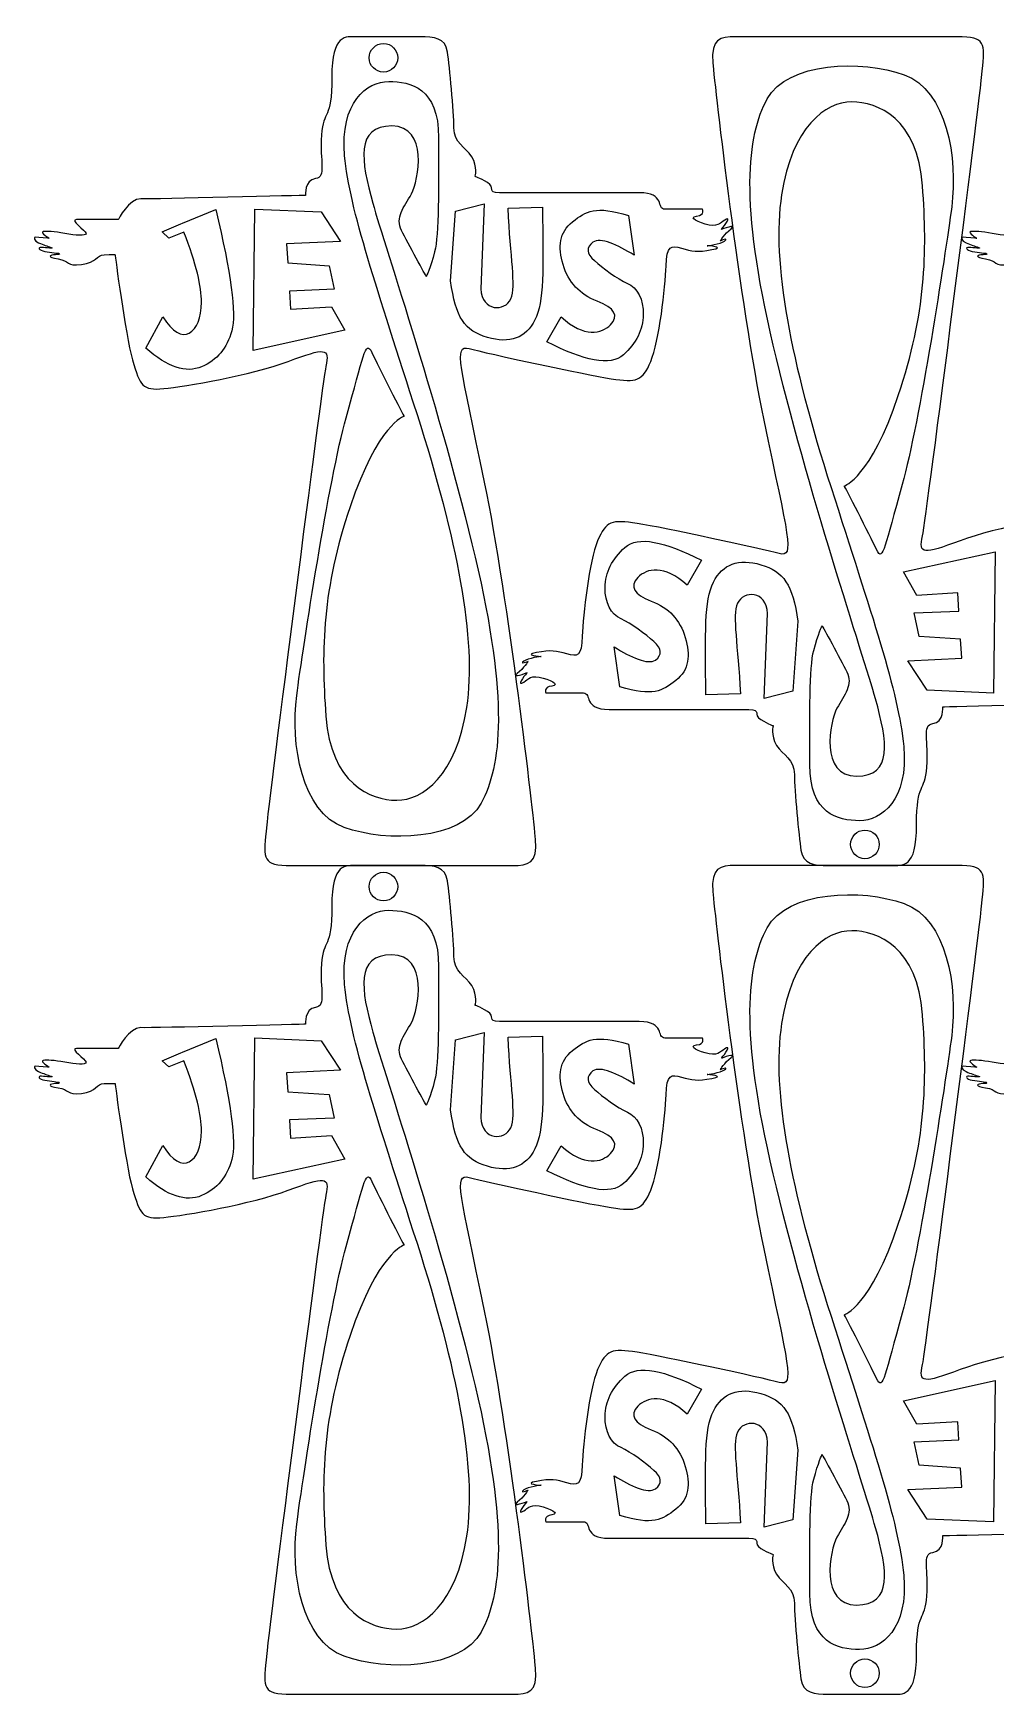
# Model space of a CAD drawing. Extents: x -1 to 3385, y 281 to 1704.
# Drawn here: x -1 to 821, y 281 to 1704 of the extents above; entities that cross this region are included whole.
import ezdxf

# ---------------------------------------------------------------- set-up
doc = ezdxf.new("R2010")
doc.units = 0
doc.layers.add('H0108_Printing_16_01', color=7, linetype='CONTINUOUS')

msp = doc.modelspace()

# ---------------------------------------------------------------- linework, layer by layer
at = {"layer": 'H0108_Printing_16_01', "color": 1}
for points in [[(329.476492, 1700.610557), (275.836493, 1700.610557)], [(788.42708, 1700.664857), (599.633085, 1700.664857)], [(516.862487, 1567.274561), (397.47649, 1567.274561)], [(125.313497, 1540.637561), (126.728497, 1541.215561), (126.728497, 1541.215561), (155.157496, 1552.841561)], [(355.810491, 1491.949563), (359.871491, 1551.567561), (384.54649, 1557.882561), (381.61749, 1485.208563)], [(404.81549, 1554.063561), (434.191489, 1554.919561)], [(570.924486, 1553.194561), (538.825487, 1553.194561)], [(71.837498, 1544.323561), (36.359499, 1544.323561)], [(127.997497, 1533.707562), (115.213497, 1528.593562), (109.364497, 1533.792562), (125.322497, 1540.614561)], [(507.852487, 1547.843561), (512.503487, 1513.887562)], [(95.478498, 1434.417564), (109.842497, 1461.241563)], [(438.078489, 1439.791564), (450.130489, 1461.112563)], [(570.012086, 1253.126869), (557.960086, 1231.805869)], [(652.280084, 1200.96887), (648.219084, 1141.350871), (623.544084, 1135.035872), (626.473084, 1207.70987)], [(500.238087, 1145.074871), (495.587088, 1179.030871)], [(437.166089, 1139.723872), (469.265088, 1139.723872)], [(603.275085, 1138.854872), (573.899086, 1137.998872)], [(491.228088, 1125.643872), (610.614085, 1125.643872)], [(219.662495, 992.253575), (408.45749, 992.253575)], [(329.476492, 992.199175), (275.836493, 992.199175)], [(788.42708, 992.253475), (599.633085, 992.253475)], [(678.614083, 992.307875), (732.254082, 992.307875)], [(516.862487, 858.863179), (397.47649, 858.863179)], [(125.313497, 832.226179), (126.728497, 832.804179), (126.728497, 832.804179), (155.157496, 844.430179)], [(355.810491, 783.53818), (359.871491, 843.156179), (384.54649, 849.471179), (381.61749, 776.797181)], [(404.81549, 845.652179), (434.191489, 846.508179)], [(507.852487, 839.432179), (512.503487, 805.47618)], [(570.924486, 844.783179), (538.825487, 844.783179)], [(71.837498, 835.913179), (36.359499, 835.913179)], [(127.997497, 825.296179), (115.213497, 820.182179), (109.364497, 825.381179), (125.322497, 832.203179)], [(95.478498, 726.006182), (109.842497, 752.830181)], [(438.078489, 731.380182), (450.130489, 752.701181)], [(570.012086, 544.715486), (557.960086, 523.394487)], [(652.280084, 492.557488), (648.219084, 432.939489), (623.544084, 426.624489), (626.473084, 499.298488)], [(500.238087, 436.663489), (495.587088, 470.619488)], [(437.166089, 431.312489), (469.265088, 431.312489)], [(603.275085, 430.443489), (573.899086, 429.587489)], [(491.228088, 417.23249), (610.614085, 417.23249)], [(219.662495, 283.842193), (408.45749, 283.842193)], [(678.614083, 283.896493), (732.254082, 283.896493)]]:
    msp.add_lwpolyline(points, dxfattribs=at)
for points in [[(298.428493, 1694.842558)], [(187.168495, 1432.525564), (188.681495, 1553.330561), (245.143494, 1550.926561), (261.627493, 1525.654562), (215.617495, 1523.558562), (216.635495, 1507.261562), (252.051494, 1504.829562), (256.454494, 1484.819563), (218.138495, 1483.203563), (219.108495, 1467.682563), (254.152494, 1469.872563), (265.557493, 1449.740564)], [(587.045485, 1535.896562)], [(427.770489, 1458.558564)], [(168.874496, 1449.273564)], [(631.310084, 1437.090864)], [(503.347487, 1428.728564)], [(376.780491, 1255.827569)], [(504.743087, 1264.189868)], [(820.922079, 1260.392868), (819.40908, 1139.587872), (762.947081, 1141.991871), (746.463081, 1167.263871), (792.47308, 1169.359871), (791.45508, 1185.65687), (756.039081, 1188.08887), (751.636081, 1208.09887), (789.95208, 1209.71487), (788.98208, 1225.235869), (753.938081, 1223.045869), (742.533081, 1243.177869)], [(580.320085, 1234.359869)], [(421.045089, 1157.021871)], [(709.662082, 998.075875)], [(298.428493, 986.431175)], [(187.168495, 724.114182), (188.681495, 844.919179), (245.143494, 842.515179), (261.627493, 817.24318), (215.617495, 815.14718), (216.635495, 798.85018), (252.051494, 796.41818), (256.454494, 776.408181), (218.138495, 774.792181), (219.108495, 759.271181), (254.152494, 761.461181), (265.557493, 741.329181)], [(587.045485, 827.485179)], [(168.874496, 740.862181)], [(427.770489, 750.147181)], [(631.310084, 728.678482)], [(503.347487, 720.317182)], [(504.743087, 555.778486)], [(376.780491, 547.417186)], [(820.922079, 551.981486), (819.40908, 431.176489), (762.947081, 433.580489), (746.463081, 458.852489), (792.47308, 460.948488), (791.45508, 477.245488), (756.039081, 479.677488), (751.636081, 499.687488), (789.95208, 501.303487), (788.98208, 516.824487), (753.938081, 514.634487), (742.533081, 534.766487)], [(580.320085, 525.948487)], [(421.045089, 448.610489)], [(709.662082, 289.664493)]]:
    msp.add_lwpolyline(points, close=True, dxfattribs=at)
for points in [[(275.836493, 1700.610557), (266.122493, 1700.610557), (254.296494, 1703.567557), (254.296494, 1665.973558)], [(286.208493, 1682.622558), (286.208493, 1689.371558), (291.679493, 1694.842558), (298.428493, 1694.842558)], [(298.428493, 1694.842558), (305.177492, 1694.842558), (310.647492, 1689.371558), (310.647492, 1682.622558)], [(353.128491, 1687.515558), (351.439491, 1699.765558), (341.724491, 1700.610557), (329.476492, 1700.610557)], [(599.633085, 1700.664857), (585.695085, 1700.664857), (578.093086, 1698.975858), (579.782086, 1678.277858)], [(809.96808, 1671.519858), (812.08008, 1695.173858), (813.34708, 1700.664857), (788.42708, 1700.664857)], [(298.428493, 1670.401558), (291.679493, 1670.401558), (286.208493, 1675.873558), (286.208493, 1682.622558)], [(310.647492, 1682.622558), (310.647492, 1675.873558), (305.177492, 1670.401558), (298.428493, 1670.401558)], [(358.619491, 1622.889559), (358.619491, 1636.406559), (354.817491, 1675.266558), (353.128491, 1687.515558)], [(626.242084, 1647.442859), (643.558084, 1679.122858), (706.912082, 1681.234858), (743.235081, 1668.140858)], [(254.296494, 1665.973558), (254.296494, 1628.380559), (247.116494, 1638.940559), (245.426494, 1616.55356)], [(579.782086, 1678.277858), (581.472085, 1657.580859), (602.589085, 1472.993863), (623.285084, 1372.885866)], [(743.235081, 1668.140858), (779.558081, 1655.045859), (789.27208, 1596.75586), (783.78108, 1555.360861)], [(758.862081, 1274.045868), (762.241081, 1290.096868), (807.85608, 1647.865859), (809.96808, 1671.519858)], [(265.277493, 1598.81256), (261.054493, 1644.431559), (284.360493, 1662.379558), (302.944492, 1662.379558)], [(302.944492, 1662.379558), (321.528492, 1662.379558), (345.525491, 1656.681559), (345.525491, 1614.44156)], [(631.310084, 1437.090864), (602.589085, 1559.162861), (608.925085, 1615.76386), (626.242084, 1647.442859)], [(698.358083, 1644.908859), (676.080083, 1644.908859), (647.360084, 1623.788859), (638.490084, 1565.498861)], [(758.862081, 1573.101861), (754.639081, 1630.969859), (720.636082, 1644.908859), (698.358083, 1644.908859)], [(305.624492, 1624.326559), (274.369493, 1624.326559), (279.215493, 1594.58956), (289.352493, 1558.263561)], [(322.296492, 1566.288561), (328.631492, 1577.693561), (336.878492, 1624.326559), (305.624492, 1624.326559)], [(373.824491, 1597.96856), (368.333491, 1606.83856), (358.619491, 1609.37256), (358.619491, 1622.889559)], [(245.426494, 1616.55356), (243.737494, 1594.16656), (250.072494, 1580.65056), (240.358494, 1579.382561)], [(345.525491, 1614.44156), (345.525491, 1572.202561), (345.948491, 1531.229562), (342.147491, 1516.868562)], [(327.364492, 1377.477566), (293.153493, 1484.343563), (269.501493, 1553.194561), (265.277493, 1598.81256)], [(376.780491, 1581.07256), (376.780491, 1581.07256), (379.314491, 1589.09756), (373.824491, 1597.96856)], [(240.358494, 1579.382561), (230.644494, 1578.115561), (231.911494, 1565.021561), (231.911494, 1565.021561)], [(387.33949, 1576.003561), (380.15949, 1580.22756), (376.780491, 1581.07256), (376.780491, 1581.07256)], [(231.911494, 1565.021561), (231.911494, 1565.021561), (101.402497, 1561.642561), (91.265498, 1562.064561)], [(313.849492, 1535.031562), (308.358492, 1546.013561), (315.960492, 1554.883561), (322.296492, 1566.288561)], [(397.47649, 1567.274561), (386.21349, 1567.274561), (394.51949, 1571.779561), (387.33949, 1576.003561)], [(538.825487, 1553.194561), (531.504487, 1553.194561), (539.388487, 1567.274561), (516.862487, 1567.274561)], [(638.490084, 1565.498861), (629.620084, 1507.207862), (646.515084, 1422.306864), (680.726083, 1315.440867)], [(738.167082, 1394.005865), (761.819081, 1464.545863), (763.086081, 1515.233862), (758.862081, 1573.101861)], [(91.265498, 1562.064561), (81.129498, 1562.486561), (71.837498, 1544.323561), (71.837498, 1544.323561)], [(155.157496, 1552.841561), (168.240496, 1498.589563), (172.813496, 1464.066563), (168.874496, 1449.273564)], [(289.352493, 1558.263561), (299.488493, 1521.936562), (348.060491, 1377.900566), (376.780491, 1255.827569)], [(407.19849, 1476.572563), (411.95249, 1487.525563), (406.77449, 1512.001562), (404.81549, 1554.063561)], [(434.191489, 1554.919561), (434.943489, 1501.272562), (435.616489, 1474.147563), (427.770489, 1458.558564)], [(459.985489, 1542.493561), (471.551488, 1551.599561), (479.544488, 1556.515561), (507.852487, 1547.843561)], [(565.856486, 1547.280561), (573.459486, 1548.125561), (570.924486, 1553.194561), (570.924486, 1553.194561)], [(783.78108, 1555.360861), (778.291081, 1513.965862), (756.328081, 1370.351866), (741.546081, 1317.974867)], [(36.359499, 1544.323561), (29.601499, 1544.323561), (44.384499, 1535.031562), (44.384499, 1532.496562)], [(125.322497, 1540.614561), (125.319497, 1540.622561), (125.316497, 1540.629561), (125.313497, 1540.637561)], [(451.857489, 1505.849562), (447.437489, 1520.964562), (448.420489, 1533.386562), (459.985489, 1542.493561)], [(576.556486, 1539.677562), (567.827486, 1541.367561), (558.254486, 1546.436561), (565.856486, 1547.280561)], [(591.479485, 1544.746561), (586.974485, 1542.775561), (585.285485, 1537.988562), (576.556486, 1539.677562)], [(586.129485, 1526.160562), (586.129485, 1526.160562), (589.763485, 1532.033562), (595.394485, 1536.539562)], [(587.045485, 1535.896562), (587.045485, 1535.896562), (595.984485, 1546.717561), (591.479485, 1544.746561)], [(595.394485, 1536.539562), (601.026485, 1541.044561), (587.045485, 1535.896562), (587.045485, 1535.896562)], [(1.3035, 1529.258562), (-0.6675, 1529.821562), (-0.3865, 1526.160562), (3.8375, 1524.471562)], [(12.9475, 1528.359562), (12.9475, 1528.359562), (3.2745, 1528.695562), (1.3035, 1529.258562)], [(3.8375, 1524.471562), (8.0615, 1522.781562), (11.1585, 1521.655562), (14.5375, 1520.529562)], [(7.7795, 1534.045562), (4.6825, 1533.482562), (12.9475, 1528.359562), (12.9475, 1528.359562)], [(26.222499, 1532.496562), (16.9305, 1534.186562), (10.8765, 1534.608562), (7.7795, 1534.045562)], [(44.384499, 1532.496562), (44.384499, 1529.962562), (35.514499, 1530.807562), (26.222499, 1532.496562)], [(142.942496, 1473.807563), (143.264496, 1486.663563), (138.280497, 1506.634562), (127.997497, 1533.707562)], [(334.967492, 1495.748563), (334.967492, 1495.748563), (319.339492, 1524.049562), (313.849492, 1535.031562)], [(477.404488, 1525.034562), (471.356488, 1520.583562), (471.758488, 1515.322562), (478.612488, 1509.249562)], [(512.503487, 1513.887562), (498.536488, 1522.651562), (483.449488, 1529.484562), (477.404488, 1525.034562)], [(539.811487, 1504.618562), (540.233486, 1522.359562), (544.034486, 1522.359562), (552.904486, 1519.825562)], [(574.866486, 1521.936562), (574.866486, 1521.936562), (586.275485, 1523.459562), (589.706485, 1525.987562)], [(589.706485, 1525.987562), (594.108485, 1529.231562), (586.129485, 1526.160562), (586.129485, 1526.160562)], [(793.54048, 1529.258562), (791.56948, 1529.821562), (791.85048, 1526.160562), (796.07448, 1524.471562)], [(805.18448, 1528.359562), (805.18448, 1528.359562), (795.51148, 1528.695562), (793.54048, 1529.258562)], [(796.07448, 1524.471562), (800.29848, 1522.781562), (803.39548, 1521.655562), (806.77448, 1520.529562)], [(800.01648, 1534.045562), (796.91948, 1533.482562), (805.18448, 1528.359562), (805.18448, 1528.359562)], [(818.45948, 1532.496562), (809.16748, 1534.186562), (803.11348, 1534.608562), (800.01648, 1534.045562)], [(836.621479, 1532.496562), (836.621479, 1529.962562), (827.751479, 1530.807562), (818.45948, 1532.496562)], [(6.3715, 1520.529562), (2.7115, 1520.810562), (3.8375, 1517.994562), (9.1875, 1517.149562)], [(14.5375, 1520.529562), (17.9165, 1519.402562), (10.0325, 1520.247562), (6.3715, 1520.529562)], [(9.1875, 1517.149562), (14.5375, 1516.305562), (21.013499, 1515.460562), (21.013499, 1515.460562)], [(18.3335, 1514.230562), (13.2655, 1514.230562), (10.3825, 1512.126562), (20.518499, 1510.718562)], [(21.013499, 1515.460562), (21.013499, 1515.460562), (23.401499, 1514.230562), (18.3335, 1514.230562)], [(20.518499, 1510.718562), (30.655499, 1509.310562), (27.208499, 1504.196562), (40.441499, 1505.886562)], [(40.441499, 1505.886562), (53.675499, 1507.575562), (53.112499, 1514.052562), (59.870499, 1514.333562)], [(59.870499, 1514.333562), (66.628498, 1514.615562), (69.162498, 1514.333562), (69.162498, 1514.333562)], [(69.162498, 1514.333562), (69.162498, 1514.333562), (77.750498, 1446.750564), (84.085498, 1424.363564)], [(342.147491, 1516.868562), (338.345492, 1502.506562), (334.967492, 1495.748563), (334.967492, 1495.748563)], [(478.612488, 1509.249562), (485.462488, 1503.174562), (498.232488, 1493.587563), (506.762487, 1489.839563)], [(552.904486, 1519.825562), (561.773486, 1517.290562), (566.496486, 1516.279562), (578.972486, 1518.647562)], [(578.972486, 1518.647562), (591.541485, 1521.033562), (574.866486, 1521.936562), (574.866486, 1521.936562)], [(798.60848, 1520.529562), (794.94848, 1520.810562), (796.07448, 1517.994562), (801.42448, 1517.149562)], [(806.77448, 1520.529562), (810.15348, 1519.402562), (802.26948, 1520.247562), (798.60848, 1520.529562)], [(801.42448, 1517.149562), (806.77448, 1516.305562), (813.25048, 1515.460562), (813.25048, 1515.460562)], [(810.57048, 1514.230562), (805.50248, 1514.230562), (802.61948, 1512.126562), (812.75548, 1510.718562)], [(813.25048, 1515.460562), (813.25048, 1515.460562), (815.63848, 1514.230562), (810.57048, 1514.230562)], [(812.75548, 1510.718562), (822.892479, 1509.310562), (819.44548, 1504.196562), (832.678479, 1505.886562)], [(480.956488, 1474.618563), (465.977488, 1480.323563), (456.275489, 1490.733563), (451.857489, 1505.849562)], [(526.718487, 1423.096564), (533.898487, 1439.992564), (539.388487, 1486.878563), (539.811487, 1504.618562)], [(387.19049, 1443.602564), (367.986491, 1449.219564), (359.885491, 1460.490563), (355.810491, 1491.949563)], [(381.61749, 1485.208563), (382.49049, 1465.342563), (402.44449, 1465.618563), (407.19849, 1476.572563)], [(506.762487, 1489.839563), (515.293487, 1486.090563), (520.631487, 1476.102563), (520.347487, 1463.114563)], [(132.560497, 1447.391564), (139.132497, 1451.071564), (142.593496, 1459.876564), (142.942496, 1473.807563)], [(492.306488, 1454.465564), (499.720488, 1462.194563), (495.935488, 1468.913563), (480.956488, 1474.618563)], [(109.842497, 1461.241563), (118.416497, 1448.327564), (125.989497, 1443.710564), (132.560497, 1447.391564)], [(427.770489, 1458.558564), (419.92049, 1442.970564), (406.39349, 1437.986564), (387.19049, 1443.602564)], [(450.130489, 1461.112563), (470.068488, 1443.033564), (484.892488, 1446.733564), (492.306488, 1454.465564)], [(520.347487, 1463.114563), (520.062487, 1450.125564), (514.396487, 1438.663564), (503.347487, 1428.728564)], [(168.874496, 1449.273564), (164.935496, 1434.479564), (156.342496, 1424.236564), (143.095496, 1418.540565)], [(266.544493, 1374.943566), (281.327493, 1427.320564), (283.016493, 1442.526564), (288.507493, 1430.699564)], [(384.80549, 1320.032567), (364.109491, 1420.139564), (357.774491, 1437.880564), (371.712491, 1434.078564)], [(503.347487, 1428.728564), (492.299488, 1418.793565), (469.732488, 1423.559564), (438.078489, 1439.791564)], [(718.738082, 1134.654872), (708.602082, 1170.981871), (660.030083, 1315.017867), (631.310084, 1437.090864)], [(84.085498, 1424.363564), (90.421498, 1401.976565), (92.532498, 1398.175565), (110.694497, 1399.864565)], [(143.095496, 1418.540565), (129.848497, 1412.845565), (113.976497, 1418.137565), (95.478498, 1434.417564)], [(110.694497, 1399.864565), (128.855497, 1401.554565), (185.451495, 1411.269565), (217.128495, 1423.096564)], [(217.128495, 1423.096564), (248.805494, 1434.923564), (252.607494, 1434.923564), (249.228494, 1418.872565)], [(288.507493, 1430.699564), (293.998493, 1418.872565), (315.960492, 1376.210566), (315.960492, 1376.210566)], [(371.712491, 1434.078564), (385.65049, 1430.277564), (470.966488, 1411.691565), (492.929488, 1408.312565)], [(492.929488, 1408.312565), (514.891487, 1404.933565), (519.537487, 1406.200565), (526.718487, 1423.096564)], [(249.228494, 1418.872565), (245.849494, 1402.821565), (200.234495, 1045.052574), (198.122495, 1021.398574)], [(692.130083, 1316.707867), (692.130083, 1316.707867), (714.515082, 1323.465867), (738.167082, 1394.005865)], [(224.309494, 1137.557572), (229.799494, 1178.952571), (251.762494, 1322.566567), (266.544493, 1374.943566)], [(315.960492, 1376.210566), (315.960492, 1376.210566), (293.575493, 1369.452566), (269.923493, 1298.912568)], [(369.600491, 1127.419572), (378.470491, 1185.71057), (361.575491, 1270.611568), (327.364492, 1377.477566)], [(623.285084, 1372.885866), (643.981084, 1272.778868), (650.316084, 1255.037869), (636.378084, 1258.839869)], [(428.308489, 1014.640575), (426.618489, 1035.337574), (405.50149, 1219.92457), (384.80549, 1320.032567)], [(680.726083, 1315.440867), (714.937082, 1208.57487), (738.589082, 1139.723872), (742.813081, 1094.105873)], [(719.583082, 1262.218868), (714.092082, 1274.045868), (692.130083, 1316.707867), (692.130083, 1316.707867)], [(741.546081, 1317.974867), (726.763082, 1265.597868), (725.074082, 1250.391869), (719.583082, 1262.218868)], [(269.923493, 1298.912568), (246.271494, 1228.372569), (245.004494, 1177.684571), (249.228494, 1119.816572)], [(515.161087, 1284.605868), (493.199088, 1287.984868), (488.553088, 1286.717868), (481.372088, 1269.821868)], [(636.378084, 1258.839869), (622.440084, 1262.640868), (537.124087, 1281.226868), (515.161087, 1284.605868)], [(897.396078, 1293.053868), (879.235078, 1291.363868), (822.638079, 1281.648868), (790.96208, 1269.821868)], [(481.372088, 1269.821868), (474.192088, 1252.925869), (468.702088, 1206.03987), (468.279088, 1188.29987)], [(504.743087, 1264.189868), (515.791087, 1274.124868), (538.358087, 1269.358868), (570.012086, 1253.126869)], [(790.96208, 1269.821868), (759.285081, 1257.994869), (755.483081, 1257.994869), (758.862081, 1274.045868)], [(376.780491, 1255.827569), (405.50149, 1133.755572), (399.16549, 1077.154573), (381.84849, 1045.475574)], [(487.743088, 1229.803869), (488.028088, 1242.792869), (493.694088, 1254.254869), (504.743087, 1264.189868)], [(580.320085, 1234.359869), (588.170085, 1249.947869), (601.697085, 1254.931869), (620.900084, 1249.315869)], [(515.784087, 1238.452869), (508.370087, 1230.723869), (512.155087, 1224.004869), (527.134087, 1218.29987)], [(557.960086, 1231.805869), (538.022087, 1249.884869), (523.198087, 1246.184869), (515.784087, 1238.452869)], [(620.900084, 1249.315869), (640.104084, 1243.698869), (648.205084, 1232.427869), (652.280084, 1200.96887)], [(501.328087, 1203.07887), (492.797088, 1206.82787), (487.459088, 1216.81587), (487.743088, 1229.803869)], [(573.899086, 1137.998872), (573.147086, 1191.64587), (572.474086, 1218.77087), (580.320085, 1234.359869)], [(626.473084, 1207.70987), (625.600084, 1227.575869), (605.646085, 1227.299869), (600.892085, 1216.34587)], [(527.134087, 1218.29987), (542.113086, 1212.59487), (551.815086, 1202.18487), (556.233086, 1187.06887)], [(600.892085, 1216.34587), (596.138085, 1205.39287), (601.316085, 1180.91687), (603.275085, 1138.854872)], [(529.478087, 1183.66887), (522.628087, 1189.74387), (509.858087, 1199.33087), (501.328087, 1203.07887)], [(665.943083, 1176.049871), (669.744083, 1190.41187), (673.124083, 1197.16987), (673.124083, 1197.16987)], [(673.124083, 1197.16987), (673.124083, 1197.16987), (688.751083, 1168.868871), (694.241083, 1157.886871)], [(468.279088, 1188.29987), (467.857088, 1170.558871), (464.056088, 1170.558871), (455.186089, 1173.092871)], [(530.686087, 1167.883871), (536.734087, 1172.334871), (536.332087, 1177.595871), (529.478087, 1183.66887)], [(556.233086, 1187.06887), (560.653086, 1171.953871), (559.670086, 1159.531871), (548.105086, 1150.424871)], [(421.961089, 1166.757871), (421.961089, 1166.757871), (418.32709, 1160.884871), (412.69609, 1156.378871)], [(418.38409, 1166.930871), (413.98209, 1163.686871), (421.961089, 1166.757871), (421.961089, 1166.757871)], [(429.118089, 1174.270871), (416.54909, 1171.884871), (433.224089, 1170.981871), (433.224089, 1170.981871)], [(433.224089, 1170.981871), (433.224089, 1170.981871), (421.815089, 1169.458871), (418.38409, 1166.930871)], [(455.186089, 1173.092871), (446.317089, 1175.627871), (441.594089, 1176.638871), (429.118089, 1174.270871)], [(495.587088, 1179.030871), (509.554087, 1170.266871), (524.641087, 1163.433871), (530.686087, 1167.883871)], [(662.565083, 1078.476873), (662.565083, 1120.715872), (662.142083, 1161.688871), (665.943083, 1176.049871)], [(412.69609, 1156.378871), (407.06409, 1151.873871), (421.045089, 1157.021871), (421.045089, 1157.021871)], [(421.045089, 1157.021871), (421.045089, 1157.021871), (412.10609, 1146.200871), (416.61109, 1148.171871)], [(416.61109, 1148.171871), (421.116089, 1150.142871), (422.805089, 1154.929871), (431.534089, 1153.240871)], [(431.534089, 1153.240871), (440.263089, 1151.550871), (449.836089, 1146.481871), (442.234089, 1145.637871)], [(694.241083, 1157.886871), (699.732083, 1146.904871), (692.130083, 1138.034872), (685.794083, 1126.629872)], [(442.234089, 1145.637871), (434.631089, 1144.792871), (437.166089, 1139.723872), (437.166089, 1139.723872)], [(469.265088, 1139.723872), (476.586088, 1139.723872), (468.702088, 1125.643872), (491.228088, 1125.643872)], [(548.105086, 1150.424871), (536.539087, 1141.318871), (528.546087, 1136.402872), (500.238087, 1145.074871)], [(264.855493, 1024.777574), (228.532494, 1037.872574), (218.818495, 1096.162573), (224.309494, 1137.557572)], [(309.732492, 1048.009574), (332.010492, 1048.009574), (360.730491, 1069.129573), (369.600491, 1127.419572)], [(610.614085, 1125.643872), (621.877084, 1125.643872), (613.571085, 1121.138872), (620.751084, 1116.914872)], [(685.794083, 1126.629872), (679.459083, 1115.224872), (671.212083, 1068.591873), (702.466082, 1068.591873)], [(702.466082, 1068.591873), (733.721082, 1068.591873), (728.875082, 1098.328873), (718.738082, 1134.654872)], [(767.732081, 1113.535872), (777.446081, 1114.802872), (776.179081, 1127.896872), (776.179081, 1127.896872)], [(776.179081, 1127.896872), (776.179081, 1127.896872), (906.688077, 1131.275872), (916.825077, 1130.853872)], [(249.228494, 1119.816572), (253.451494, 1061.948573), (287.454493, 1048.009574), (309.732492, 1048.009574)], [(620.751084, 1116.914872), (627.931084, 1112.690872), (631.310084, 1111.845872), (631.310084, 1111.845872)], [(631.310084, 1111.845872), (631.310084, 1111.845872), (628.776084, 1103.820872), (634.266084, 1094.949873)], [(762.664081, 1076.364873), (764.353081, 1098.751873), (758.018081, 1112.267872), (767.732081, 1113.535872)], [(634.266084, 1094.949873), (639.757084, 1086.079873), (649.471084, 1083.545873), (649.471084, 1070.028873)], [(742.813081, 1094.105873), (747.036081, 1048.486874), (723.730082, 1030.538874), (705.146082, 1030.538874)], [(649.471084, 1070.028873), (649.471084, 1056.511874), (653.273084, 1017.651875), (654.962084, 1005.402875)], [(705.146082, 1030.538874), (686.562083, 1030.538874), (662.565083, 1036.236874), (662.565083, 1078.476873)], [(753.794081, 1026.944874), (753.794081, 1064.537873), (760.974081, 1053.977874), (762.664081, 1076.364873)], [(381.84849, 1045.475574), (364.532491, 1013.795575), (301.178492, 1011.683575), (264.855493, 1024.777574)], [(732.254082, 992.307875), (741.968081, 992.307875), (753.794081, 989.350875), (753.794081, 1026.944874)], [(198.122495, 1021.398574), (196.010495, 997.744575), (194.743495, 992.253575), (219.662495, 992.253575)], [(408.45749, 992.253575), (422.395489, 992.253575), (429.997489, 993.943575), (428.308489, 1014.640575)], [(697.443083, 1010.295875), (697.443083, 1017.044875), (702.914082, 1022.515874), (709.662082, 1022.515874)], [(709.662082, 998.075875), (702.914082, 998.075875), (697.443083, 1003.546875), (697.443083, 1010.295875)], [(709.662082, 1022.515874), (716.411082, 1022.515874), (721.882082, 1017.044875), (721.882082, 1010.295875)], [(721.882082, 1010.295875), (721.882082, 1003.546875), (716.411082, 998.075875), (709.662082, 998.075875)], [(654.962084, 1005.402875), (656.651084, 993.152875), (666.366083, 992.307875), (678.614083, 992.307875)], [(275.836493, 992.199175), (266.122493, 992.199175), (254.296494, 995.156175), (254.296494, 957.562176)], [(286.208493, 974.211176), (286.208493, 980.960175), (291.679493, 986.431175), (298.428493, 986.431175)], [(298.428493, 986.431175), (305.177492, 986.431175), (310.647492, 980.960175), (310.647492, 974.211176)], [(353.128491, 979.104176), (351.439491, 991.354175), (341.724491, 992.199175), (329.476492, 992.199175)], [(599.633085, 992.253475), (585.695085, 992.253475), (578.093086, 990.563475), (579.782086, 969.866476)], [(809.96808, 963.108476), (812.08008, 986.762475), (813.34708, 992.253475), (788.42708, 992.253475)], [(298.428493, 961.991176), (291.679493, 961.991176), (286.208493, 967.462176), (286.208493, 974.211176)], [(310.647492, 974.211176), (310.647492, 967.462176), (305.177492, 961.991176), (298.428493, 961.991176)], [(358.619491, 914.478177), (358.619491, 927.995177), (354.817491, 966.855176), (353.128491, 979.104176)], [(579.782086, 969.866476), (581.472085, 949.169476), (602.589085, 764.582481), (623.285084, 664.474483)], [(626.242084, 939.031477), (643.558084, 970.711476), (706.912082, 972.823476), (743.235081, 959.729476)], [(254.296494, 957.562176), (254.296494, 919.969177), (247.116494, 930.529177), (245.426494, 908.142177)], [(265.277493, 890.401178), (261.054493, 936.020177), (284.360493, 953.968176), (302.944492, 953.968176)], [(302.944492, 953.968176), (321.528492, 953.968176), (345.525491, 948.270176), (345.525491, 906.030177)], [(743.235081, 959.729476), (779.558081, 946.634476), (789.27208, 888.344478), (783.78108, 846.949479)], [(758.862081, 565.634486), (762.241081, 581.685485), (807.85608, 939.454477), (809.96808, 963.108476)], [(631.310084, 728.678482), (602.589085, 850.751479), (608.925085, 907.352477), (626.242084, 939.031477)], [(698.358083, 936.497477), (676.080083, 936.497477), (647.360084, 915.377477), (638.490084, 857.087479)], [(758.862081, 864.690478), (754.639081, 922.558477), (720.636082, 936.497477), (698.358083, 936.497477)], [(305.624492, 915.915177), (274.369493, 915.915177), (279.215493, 886.178178), (289.352493, 849.852179)], [(322.296492, 857.877179), (328.631492, 869.282178), (336.878492, 915.915177), (305.624492, 915.915177)], [(373.824491, 889.557178), (368.333491, 898.427178), (358.619491, 900.961177), (358.619491, 914.478177)], [(245.426494, 908.142177), (243.737494, 885.755178), (250.072494, 872.238178), (240.358494, 870.971178)], [(345.525491, 906.030177), (345.525491, 863.791178), (345.948491, 822.818179), (342.147491, 808.45718)], [(327.364492, 669.066183), (293.153493, 775.932181), (269.501493, 844.783179), (265.277493, 890.401178)], [(376.780491, 872.661178), (376.780491, 872.661178), (379.314491, 880.686178), (373.824491, 889.557178)], [(240.358494, 870.971178), (230.644494, 869.704178), (231.911494, 856.610179), (231.911494, 856.610179)], [(387.33949, 867.592178), (380.15949, 871.816178), (376.780491, 872.661178), (376.780491, 872.661178)], [(91.265498, 853.653179), (81.129498, 854.075179), (71.837498, 835.913179), (71.837498, 835.913179)], [(231.911494, 856.610179), (231.911494, 856.610179), (101.402497, 853.231179), (91.265498, 853.653179)], [(313.849492, 826.620179), (308.358492, 837.602179), (315.960492, 846.472179), (322.296492, 857.877179)], [(397.47649, 858.863179), (386.21349, 858.863179), (394.51949, 863.368178), (387.33949, 867.592178)], [(538.825487, 844.783179), (531.504487, 844.783179), (539.388487, 858.863179), (516.862487, 858.863179)], [(638.490084, 857.087479), (629.620084, 798.79648), (646.515084, 713.895482), (680.726083, 607.029485)], [(738.167082, 685.594483), (761.819081, 756.134481), (763.086081, 806.82248), (758.862081, 864.690478)], [(155.157496, 844.430179), (168.240496, 790.17818), (172.813496, 755.655181), (168.874496, 740.862181)], [(289.352493, 849.852179), (299.488493, 813.52618), (348.060491, 669.489183), (376.780491, 547.417186)], [(407.19849, 768.161181), (411.95249, 779.114181), (406.77449, 803.59018), (404.81549, 845.652179)], [(434.191489, 846.508179), (434.943489, 792.86118), (435.616489, 765.736181), (427.770489, 750.147181)], [(459.985489, 834.082179), (471.551488, 843.188179), (479.544488, 848.105179), (507.852487, 839.432179)], [(565.856486, 838.869179), (573.459486, 839.714179), (570.924486, 844.783179), (570.924486, 844.783179)], [(783.78108, 846.949479), (778.291081, 805.55448), (756.328081, 661.940483), (741.546081, 609.563485)], [(7.7795, 825.634179), (4.6825, 825.071179), (12.9475, 819.94818), (12.9475, 819.94818)], [(26.222499, 824.085179), (16.9305, 825.775179), (10.8765, 826.197179), (7.7795, 825.634179)], [(36.359499, 835.913179), (29.601499, 835.913179), (44.384499, 826.620179), (44.384499, 824.085179)], [(125.322497, 832.203179), (125.319497, 832.211179), (125.316497, 832.218179), (125.313497, 832.226179)], [(142.942496, 765.396181), (143.264496, 778.252181), (138.280497, 798.22318), (127.997497, 825.296179)], [(334.967492, 787.33718), (334.967492, 787.33718), (319.339492, 815.63818), (313.849492, 826.620179)], [(451.857489, 797.43818), (447.437489, 812.55318), (448.420489, 824.975179), (459.985489, 834.082179)], [(576.556486, 831.266179), (567.827486, 832.956179), (558.254486, 838.025179), (565.856486, 838.869179)], [(591.479485, 836.335179), (586.974485, 834.364179), (585.285485, 829.577179), (576.556486, 831.266179)], [(586.129485, 817.74918), (586.129485, 817.74918), (589.763485, 823.622179), (595.394485, 828.128179)], [(587.045485, 827.485179), (587.045485, 827.485179), (595.984485, 838.306179), (591.479485, 836.335179)], [(595.394485, 828.128179), (601.026485, 832.633179), (587.045485, 827.485179), (587.045485, 827.485179)], [(800.01648, 825.634179), (796.91948, 825.071179), (805.18448, 819.94818), (805.18448, 819.94818)], [(818.45948, 824.085179), (809.16748, 825.775179), (803.11348, 826.197179), (800.01648, 825.634179)], [(1.3035, 820.847179), (-0.6675, 821.410179), (-0.3865, 817.74918), (3.8375, 816.06018)], [(12.9475, 819.94818), (12.9475, 819.94818), (3.2745, 820.284179), (1.3035, 820.847179)], [(6.3715, 812.11818), (2.7115, 812.39918), (3.8375, 809.58318), (9.1875, 808.73818)], [(3.8375, 816.06018), (8.0615, 814.37018), (11.1585, 813.24418), (14.5375, 812.11818)], [(14.5375, 812.11818), (17.9165, 810.99118), (10.0325, 811.83618), (6.3715, 812.11818)], [(44.384499, 824.085179), (44.384499, 821.551179), (35.514499, 822.396179), (26.222499, 824.085179)], [(477.404488, 816.62318), (471.356488, 812.17218), (471.758488, 806.91118), (478.612488, 800.83818)], [(512.503487, 805.47618), (498.536488, 814.24018), (483.449488, 821.073179), (477.404488, 816.62318)], [(539.811487, 796.20718), (540.233486, 813.94818), (544.034486, 813.94818), (552.904486, 811.41418)], [(552.904486, 811.41418), (561.773486, 808.87918), (566.496486, 807.86818), (578.972486, 810.23618)], [(574.866486, 813.52618), (574.866486, 813.52618), (586.275485, 815.04818), (589.706485, 817.57618)], [(578.972486, 810.23618), (591.541485, 812.62218), (574.866486, 813.52618), (574.866486, 813.52618)], [(589.706485, 817.57618), (594.108485, 820.820179), (586.129485, 817.74918), (586.129485, 817.74918)], [(793.54048, 820.847179), (791.56948, 821.410179), (791.85048, 817.74918), (796.07448, 816.06018)], [(805.18448, 819.94818), (805.18448, 819.94818), (795.51148, 820.284179), (793.54048, 820.847179)], [(798.60848, 812.11818), (794.94848, 812.39918), (796.07448, 809.58318), (801.42448, 808.73818)], [(796.07448, 816.06018), (800.29848, 814.37018), (803.39548, 813.24418), (806.77448, 812.11818)], [(806.77448, 812.11818), (810.15348, 810.99118), (802.26948, 811.83618), (798.60848, 812.11818)], [(836.621479, 824.085179), (836.621479, 821.551179), (827.751479, 822.396179), (818.45948, 824.085179)], [(9.1875, 808.73818), (14.5375, 807.89418), (21.013499, 807.04918), (21.013499, 807.04918)], [(18.3335, 805.81918), (13.2655, 805.81918), (10.3825, 803.71518), (20.518499, 802.30718)], [(21.013499, 807.04918), (21.013499, 807.04918), (23.401499, 805.81918), (18.3335, 805.81918)], [(20.518499, 802.30718), (30.655499, 800.89918), (27.208499, 795.78518), (40.441499, 797.47518)], [(40.441499, 797.47518), (53.675499, 799.16418), (53.112499, 805.64118), (59.870499, 805.92218)], [(59.870499, 805.92218), (66.628498, 806.20418), (69.162498, 805.92218), (69.162498, 805.92218)], [(69.162498, 805.92218), (69.162498, 805.92218), (77.750498, 738.339182), (84.085498, 715.952182)], [(342.147491, 808.45718), (338.345492, 794.09518), (334.967492, 787.33718), (334.967492, 787.33718)], [(480.956488, 766.207181), (465.977488, 771.912181), (456.275489, 782.32218), (451.857489, 797.43818)], [(478.612488, 800.83818), (485.462488, 794.76318), (498.232488, 785.17718), (506.762487, 781.42818)], [(801.42448, 808.73818), (806.77448, 807.89418), (813.25048, 807.04918), (813.25048, 807.04918)], [(810.57048, 805.81918), (805.50248, 805.81918), (802.61948, 803.71518), (812.75548, 802.30718)], [(813.25048, 807.04918), (813.25048, 807.04918), (815.63848, 805.81918), (810.57048, 805.81918)], [(812.75548, 802.30718), (822.892479, 800.89918), (819.44548, 795.78518), (832.678479, 797.47518)], [(387.19049, 735.191182), (367.986491, 740.808181), (359.885491, 752.080181), (355.810491, 783.53818)], [(526.718487, 714.685182), (533.898487, 731.581182), (539.388487, 778.467181), (539.811487, 796.20718)], [(381.61749, 776.797181), (382.49049, 756.930181), (402.44449, 757.207181), (407.19849, 768.161181)], [(506.762487, 781.42818), (515.293487, 777.679181), (520.631487, 767.691181), (520.347487, 754.703181)], [(132.560497, 738.980182), (139.132497, 742.660181), (142.593496, 751.465181), (142.942496, 765.396181)], [(492.306488, 746.054181), (499.720488, 753.783181), (495.935488, 760.502181), (480.956488, 766.207181)], [(520.347487, 754.703181), (520.062487, 741.714181), (514.396487, 730.252182), (503.347487, 720.317182)], [(109.842497, 752.830181), (118.416497, 739.916182), (125.989497, 735.299182), (132.560497, 738.980182)], [(168.874496, 740.862181), (164.935496, 726.068182), (156.342496, 715.825182), (143.095496, 710.129182)], [(427.770489, 750.147181), (419.92049, 734.559182), (406.39349, 729.575182), (387.19049, 735.191182)], [(450.130489, 752.701181), (470.068488, 734.622182), (484.892488, 738.322182), (492.306488, 746.054181)], [(143.095496, 710.129182), (129.848497, 704.434182), (113.976497, 709.726182), (95.478498, 726.006182)], [(217.128495, 714.685182), (248.805494, 726.512182), (252.607494, 726.512182), (249.228494, 710.461182)], [(266.544493, 666.532183), (281.327493, 718.909182), (283.016493, 734.115182), (288.507493, 722.288182)], [(384.80549, 611.621185), (364.109491, 711.728182), (357.774491, 729.469182), (371.712491, 725.667182)], [(371.712491, 725.667182), (385.65049, 721.866182), (470.966488, 703.280182), (492.929488, 699.901183)], [(503.347487, 720.317182), (492.299488, 710.382182), (469.732488, 715.148182), (438.078489, 731.380182)], [(718.738082, 426.243489), (708.602082, 462.569488), (660.030083, 606.606485), (631.310084, 728.678482)], [(84.085498, 715.952182), (90.421498, 693.565183), (92.532498, 689.764183), (110.694497, 691.453183)], [(110.694497, 691.453183), (128.855497, 693.143183), (185.451495, 702.858182), (217.128495, 714.685182)], [(288.507493, 722.288182), (293.998493, 710.461182), (315.960492, 667.799183), (315.960492, 667.799183)], [(492.929488, 699.901183), (514.891487, 696.522183), (519.537487, 697.789183), (526.718487, 714.685182)], [(249.228494, 710.461182), (245.849494, 694.410183), (200.234495, 336.641192), (198.122495, 312.987192)], [(692.130083, 608.296485), (692.130083, 608.296485), (714.515082, 615.054485), (738.167082, 685.594483)], [(369.600491, 419.00819), (378.470491, 477.299188), (361.575491, 562.200186), (327.364492, 669.066183)], [(224.309494, 429.146189), (229.799494, 470.541188), (251.762494, 614.155185), (266.544493, 666.532183)], [(315.960492, 667.799183), (315.960492, 667.799183), (293.575493, 661.041183), (269.923493, 590.501185)], [(623.285084, 664.474483), (643.981084, 564.367486), (650.316084, 546.626486), (636.378084, 550.428486)], [(428.308489, 306.229192), (426.618489, 326.926192), (405.50149, 511.513187), (384.80549, 611.621185)], [(680.726083, 607.029485), (714.937082, 500.163487), (738.589082, 431.312489), (742.813081, 385.69449)], [(719.583082, 553.807486), (714.092082, 565.634486), (692.130083, 608.296485), (692.130083, 608.296485)], [(741.546081, 609.563485), (726.763082, 557.186486), (725.074082, 541.980486), (719.583082, 553.807486)], [(269.923493, 590.501185), (246.271494, 519.961187), (245.004494, 469.273188), (249.228494, 411.40519)], [(897.396078, 584.642485), (879.235078, 582.952485), (822.638079, 573.237486), (790.96208, 561.410486)], [(515.161087, 576.194486), (493.199088, 579.573486), (488.553088, 578.306486), (481.372088, 561.410486)], [(636.378084, 550.428486), (622.440084, 554.229486), (537.124087, 572.815486), (515.161087, 576.194486)], [(481.372088, 561.410486), (474.192088, 544.514486), (468.702088, 497.628488), (468.279088, 479.888488)], [(487.743088, 521.392487), (488.028088, 534.381487), (493.694088, 545.843486), (504.743087, 555.778486)], [(504.743087, 555.778486), (515.791087, 565.713486), (538.358087, 560.947486), (570.012086, 544.715486)], [(790.96208, 561.410486), (759.285081, 549.583486), (755.483081, 549.583486), (758.862081, 565.634486)], [(376.780491, 547.417186), (405.50149, 425.344189), (399.16549, 368.743191), (381.84849, 337.064192)], [(557.960086, 523.394487), (538.022087, 541.473486), (523.198087, 537.773487), (515.784087, 530.041487)], [(580.320085, 525.948487), (588.170085, 541.536486), (601.697085, 546.520486), (620.900084, 540.904486)], [(620.900084, 540.904486), (640.104084, 535.287487), (648.205084, 524.015487), (652.280084, 492.557488)], [(515.784087, 530.041487), (508.370087, 522.312487), (512.155087, 515.593487), (527.134087, 509.888487)], [(501.328087, 494.667488), (492.797088, 498.416488), (487.459088, 508.404487), (487.743088, 521.392487)], [(573.899086, 429.587489), (573.147086, 483.234488), (572.474086, 510.359487), (580.320085, 525.948487)], [(626.473084, 499.298488), (625.600084, 519.165487), (605.646085, 518.888487), (600.892085, 507.934487)], [(527.134087, 509.888487), (542.113086, 504.183487), (551.815086, 493.773488), (556.233086, 478.657488)], [(600.892085, 507.934487), (596.138085, 496.981488), (601.316085, 472.505488), (603.275085, 430.443489)], [(529.478087, 475.257488), (522.628087, 481.332488), (509.858087, 490.918488), (501.328087, 494.667488)], [(665.943083, 467.638488), (669.744083, 482.000488), (673.124083, 488.758488), (673.124083, 488.758488)], [(673.124083, 488.758488), (673.124083, 488.758488), (688.751083, 460.457488), (694.241083, 449.475489)], [(468.279088, 479.888488), (467.857088, 462.147488), (464.056088, 462.147488), (455.186089, 464.681488)], [(495.587088, 470.619488), (509.554087, 461.855488), (524.641087, 455.022489), (530.686087, 459.472489)], [(530.686087, 459.472489), (536.734087, 463.923488), (536.332087, 469.184488), (529.478087, 475.257488)], [(556.233086, 478.657488), (560.653086, 463.542488), (559.670086, 451.120489), (548.105086, 442.013489)], [(421.961089, 458.346489), (421.961089, 458.346489), (418.32709, 452.473489), (412.69609, 447.967489)], [(418.38409, 458.519489), (413.98209, 455.275489), (421.961089, 458.346489), (421.961089, 458.346489)], [(429.118089, 465.859488), (416.54909, 463.473488), (433.224089, 462.569488), (433.224089, 462.569488)], [(433.224089, 462.569488), (433.224089, 462.569488), (421.815089, 461.047488), (418.38409, 458.519489)], [(455.186089, 464.681488), (446.317089, 467.216488), (441.594089, 468.227488), (429.118089, 465.859488)], [(662.565083, 370.065491), (662.565083, 412.30449), (662.142083, 453.277489), (665.943083, 467.638488)], [(412.69609, 447.967489), (407.06409, 443.462489), (421.045089, 448.610489), (421.045089, 448.610489)], [(421.045089, 448.610489), (421.045089, 448.610489), (412.10609, 437.789489), (416.61109, 439.760489)], [(416.61109, 439.760489), (421.116089, 441.731489), (422.805089, 446.518489), (431.534089, 444.829489)], [(431.534089, 444.829489), (440.263089, 443.139489), (449.836089, 438.071489), (442.234089, 437.226489)], [(548.105086, 442.013489), (536.539087, 432.907489), (528.546087, 427.990489), (500.238087, 436.663489)], [(694.241083, 449.475489), (699.732083, 438.493489), (692.130083, 429.623489), (685.794083, 418.21849)], [(264.855493, 316.366192), (228.532494, 329.461192), (218.818495, 387.75119), (224.309494, 429.146189)], [(442.234089, 437.226489), (434.631089, 436.381489), (437.166089, 431.312489), (437.166089, 431.312489)], [(469.265088, 431.312489), (476.586088, 431.312489), (468.702088, 417.23249), (491.228088, 417.23249)], [(309.732492, 339.598192), (332.010492, 339.598192), (360.730491, 360.718191), (369.600491, 419.00819)], [(610.614085, 417.23249), (621.877084, 417.23249), (613.571085, 412.72749), (620.751084, 408.50349)], [(685.794083, 418.21849), (679.459083, 406.81349), (671.212083, 360.180491), (702.466082, 360.180491)], [(702.466082, 360.180491), (733.721082, 360.180491), (728.875082, 389.91749), (718.738082, 426.243489)], [(767.732081, 405.12449), (777.446081, 406.39149), (776.179081, 419.48549), (776.179081, 419.48549)], [(776.179081, 419.48549), (776.179081, 419.48549), (906.688077, 422.864489), (916.825077, 422.442489)], [(249.228494, 411.40519), (253.451494, 353.537191), (287.454493, 339.598192), (309.732492, 339.598192)], [(620.751084, 408.50349), (627.931084, 404.27949), (631.310084, 403.43449), (631.310084, 403.43449)], [(631.310084, 403.43449), (631.310084, 403.43449), (628.776084, 395.40949), (634.266084, 386.53849)], [(762.664081, 367.953491), (764.353081, 390.34049), (758.018081, 403.85749), (767.732081, 405.12449)], [(634.266084, 386.53849), (639.757084, 377.668491), (649.471084, 375.134491), (649.471084, 361.617491)], [(742.813081, 385.69449), (747.036081, 340.075491), (723.730082, 322.127492), (705.146082, 322.127492)], [(705.146082, 322.127492), (686.562083, 322.127492), (662.565083, 327.825492), (662.565083, 370.065491)], [(649.471084, 361.617491), (649.471084, 348.100491), (653.273084, 309.240492), (654.962084, 296.991493)], [(753.794081, 318.533492), (753.794081, 356.126491), (760.974081, 345.566491), (762.664081, 367.953491)], [(381.84849, 337.064192), (364.532491, 305.384192), (301.178492, 303.272192), (264.855493, 316.366192)], [(198.122495, 312.987192), (196.010495, 289.333193), (194.743495, 283.842193), (219.662495, 283.842193)], [(697.443083, 301.884492), (697.443083, 308.633492), (702.914082, 314.105492), (709.662082, 314.105492)], [(709.662082, 314.105492), (716.411082, 314.105492), (721.882082, 308.633492), (721.882082, 301.884492)], [(732.254082, 283.896493), (741.968081, 283.896493), (753.794081, 280.939493), (753.794081, 318.533492)], [(408.45749, 283.842193), (422.395489, 283.842193), (429.997489, 285.532193), (428.308489, 306.229192)], [(709.662082, 289.664493), (702.914082, 289.664493), (697.443083, 295.135493), (697.443083, 301.884492)], [(721.882082, 301.884492), (721.882082, 295.135493), (716.411082, 289.664493), (709.662082, 289.664493)], [(654.962084, 296.991493), (656.651084, 284.741493), (666.366083, 283.896493), (678.614083, 283.896493)]]:
    msp.add_open_spline(points, degree=3, dxfattribs=at)

doc.saveas('drawing.dxf')
